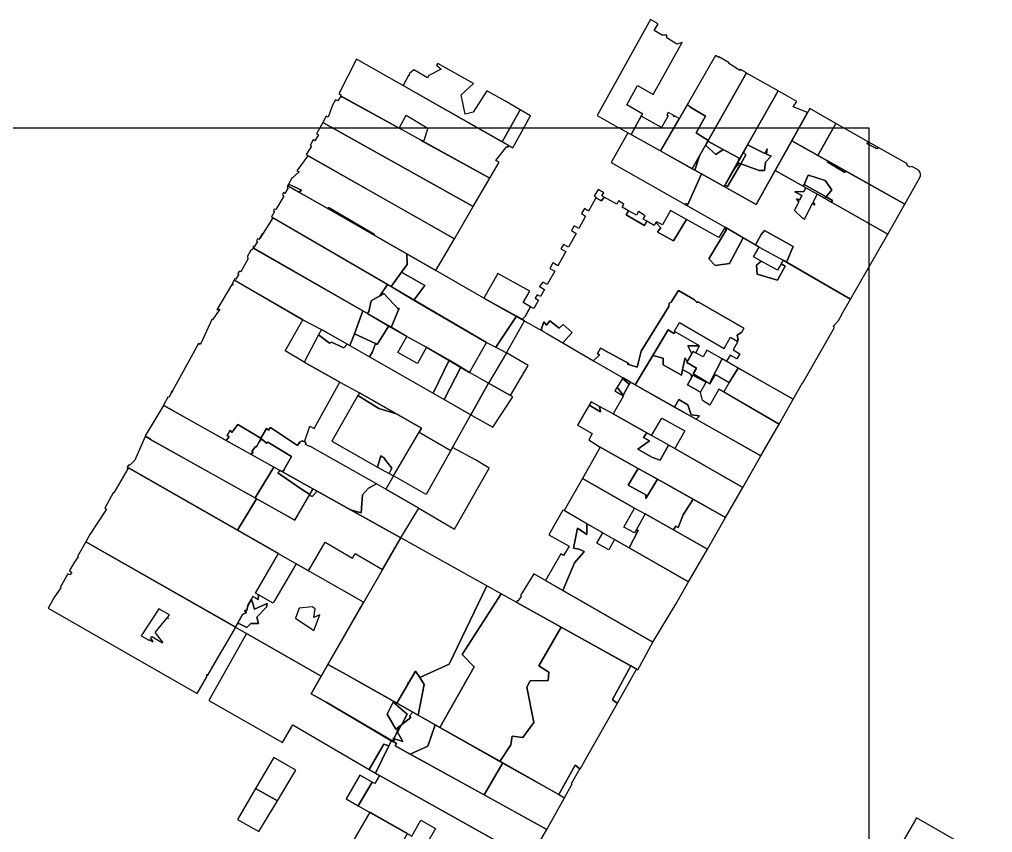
# Model space of a CAD drawing. Header units: metres. Extents: x -20 to 432, y -24 to 322.
# Drawn here: x 265.9 to 419.5, y 188.9 to 317.2 of the extents above; entities that cross this region are included whole.
import ezdxf

# ---------------------------------------------------------------- set-up
doc = ezdxf.new("R2010")
doc.units = ezdxf.units.M

msp = doc.modelspace()

# ---------------------------------------------------------------- linework, layer by layer
for points in [[(360.8203, 299.9063), (362.4375, 299), (364.0547, 301.875), (364.2734, 302.2188), (361.75, 303.6875), (363.4766, 306.75), (365.9297, 305.3125), (370.4922, 313.5313), (369.6875, 313.2813), (368.0938, 314.25), (368.1094, 314.6875), (367.3672, 314.6563), (366.1016, 315.4375), (366.7031, 316.4688), (365.5234, 317.1563), (357.0703, 302), (360.4219, 300.125), (360.6641, 300.0938), (360.8203, 299.9063)], [(330.3516, 300.0313), (329.75, 298), (329.2109, 298.125), (340.1328, 292.0938), (341.6016, 294.625), (341.0938, 294.9063), (342.8281, 297.0938), (342.9766, 297), (343.125, 297.25), (319.1328, 310.9063), (316.2969, 305.4375), (316.625, 305.3125), (316.5234, 305.125), (325.8359, 300), (326.9453, 302.0313), (330.25, 300.0313), (330.3516, 300.0313)], [(331.9297, 310.2188), (331.7422, 309.9688), (332.4688, 309.3125), (330.5313, 308.3125), (330.2969, 307.9688), (328.1328, 309.1875), (327.4141, 308.5625), (327.4219, 308.2813), (327.2969, 308.3125), (326.4766, 306.7188), (342.1172, 297.8438), (344.9141, 302.9063), (342.5078, 304.3125), (339.6719, 305.9063), (337.5156, 302.5313), (336.2656, 302.1875), (335.6484, 305.25), (337.5938, 307.0625), (331.9297, 310.2188)], [(380.6484, 308.75), (379.6953, 309.2813), (379.6094, 309.125), (378.5391, 309.7813), (377.875, 310.1875), (377.9297, 310.3125), (376.3125, 311.25), (376.2813, 311.1563), (375.7813, 311.4688), (371.2813, 303.6875), (371.7578, 303.4063), (371.7344, 303.375), (374.1719, 301.875), (372.7344, 299.2813), (372.8828, 299.1563), (374.6172, 298.0625), (380.6484, 308.75)], [(379.5234, 295.0625), (385.6406, 305.9063), (380.6797, 308.6875), (380.6484, 308.75), (374.5625, 297.9688), (376.9688, 296.6563), (379.4766, 295.25), (379.375, 295.0625), (379.5234, 295.0625)], [(379.75, 294.375), (377.6641, 290.7813), (377.2344, 291), (377.1172, 290.7813), (382.1797, 287.9688), (390.2969, 302.5), (388.0469, 303.3438), (388.625, 304.2188), (385.6406, 305.9063), (380.8281, 297.375), (383.5469, 296.0313), (383.9219, 296.7188), (383.8125, 295.9063), (384.5234, 295.5625), (383.6563, 294.6563), (383.4844, 293.3125), (382.6641, 293.3125), (379.75, 294.375)], [(315.7813, 304.5), (315.3203, 303.6563), (314.6484, 301.7188), (314.3438, 301.9063), (313.7969, 300.9063), (337.5234, 287.625), (340.1328, 292.0938), (316.7031, 305.0313), (316.0859, 304.3125), (315.7813, 304.5)], [(344.9141, 302.9063), (342.1172, 297.8438), (343.125, 297.25), (343.7813, 296.9063), (346.5625, 301.9375), (344.9141, 302.9063)], [(371.7578, 303.4063), (371.2813, 303.6875), (367.0859, 296.4063), (372.0938, 293.5938), (374.6172, 298.0625), (372.8828, 299.1563), (372.7344, 299.2813), (374.1719, 301.875), (371.7344, 303.375), (371.7578, 303.4063)], [(391.9375, 295.6875), (394.7656, 300.75), (390.6328, 303.0938), (387.7969, 298.0313), (391.9375, 295.6875)], [(370.0391, 301.5313), (369.2813, 301.9375), (369.1719, 301.8125), (369.125, 302.0313), (368.2891, 302.4688), (368.0781, 302.0938), (368.2891, 301.9688), (367.25, 300.0938), (364.0547, 301.875), (362.4375, 299), (367.0859, 296.4063), (370.0391, 301.5313)], [(0, 0), (400, 0), (400, 300), (0, 300)], [(312.8047, 299.125), (313.125, 298.9375), (312.5313, 298), (312.2734, 298.1563), (311.7891, 297.2813), (311.9922, 297.1563), (311.1484, 295.8438), (334.5859, 282.5625), (337.5234, 287.625), (313.7969, 300.9063), (312.8047, 299.125)], [(401.5313, 296.9063), (401.1563, 296.7813), (399.6563, 297.5938), (399.9375, 297.8125), (394.7656, 300.75), (391.9375, 295.6875), (405.6328, 288.0313), (408.0313, 292.2188), (408.1016, 292.4688), (408.1172, 292.625), (408.1016, 292.8125), (408.0391, 293), (407.8906, 293.25), (407.7656, 293.375), (407.6172, 293.4688), (406.7344, 293.9688), (406.4609, 293.8438), (406.0625, 294.0625), (405.9766, 294.4063), (401.5313, 296.9063)], [(371.0547, 288.125), (371.4063, 287.9375), (373.5781, 292.7813), (361.9375, 299.2813), (359.3047, 294.5625), (371.3203, 287.75), (371.0547, 288.125)], [(374.5625, 297.9688), (374.2109, 297.3438), (375.8047, 295.8438), (376.9688, 296.6563), (374.5625, 297.9688)], [(394.0938, 288.3125), (402.9453, 283.2813), (405.6328, 288.0313), (396.2578, 293.2813), (396.1875, 293.0313), (393.3984, 294.6875), (393.5391, 294.8125), (387.7969, 298.0313), (385.1875, 293.3438), (389.625, 290.8438), (389.7344, 291.0938), (390.3828, 292.5625), (390.4297, 292.5938), (393.0859, 291.75), (394.1016, 290.25), (393.2109, 289.1875), (394.2344, 288.5938), (394.0938, 288.3125)], [(375.8047, 295.8438), (374.2109, 297.3438), (373.2422, 295.625), (372.5, 293.375), (377.1172, 290.7813), (379.5234, 295.0625), (379.375, 295.0625), (379.4766, 295.25), (376.9688, 296.6563), (375.8047, 295.8438)], [(383.6563, 294.6563), (384.5234, 295.5625), (383.8125, 295.9063), (383.9219, 296.7188), (383.5469, 296.0313), (380.8281, 297.375), (380.1641, 296.1875), (380.5625, 295.7813), (379.75, 294.375), (382.6641, 293.3125), (383.4844, 293.3125), (383.6563, 294.6563)], [(401.5313, 296.9063), (399.9375, 297.8125), (399.6563, 297.5938), (401.1563, 296.7813), (401.5313, 296.9063)], [(310.4453, 290.2188), (310.0156, 289.9063), (314.6797, 287.25), (314.6875, 287.4688), (319.5234, 284.625), (321.9609, 283.2188), (321.8984, 283.125), (331.6563, 277.5313), (334.5859, 282.5625), (311.4453, 295.6563), (309.7188, 293.2813), (310.0703, 293.0938), (309.0313, 292.1875), (308.9609, 292.2188), (308.3672, 291.1563), (310.4453, 290.2188)], [(372.0938, 293.5938), (372.5, 293.375), (373.2422, 295.625), (372.0938, 293.5938)], [(379.75, 294.375), (380.5625, 295.7813), (380.1641, 296.1875), (378.7422, 293.6563), (379.4844, 294.5), (379.75, 294.375)], [(388.9063, 288.375), (388.5234, 288.8438), (389.0547, 288.6875), (389.4063, 289.375), (388.2656, 289.9688), (389.7266, 290), (390.0391, 290.5938), (385.1875, 293.3438), (382.1797, 287.9688), (373.5781, 292.7813), (371.4063, 287.9375), (371.0547, 288.125), (371.3203, 287.75), (377.2734, 284.375), (382.0938, 281.5938), (382.9766, 283.2188), (383.5, 283.8438), (388.0391, 281.3125), (386.9766, 278.875), (397.0703, 273), (402.9453, 283.2813), (391.7969, 289.5938), (391.1719, 288.3438), (391.4453, 287.9063), (391.0156, 288.0625), (389.8047, 285.6563), (389.4219, 285.875), (388.2188, 287.0313), (388.9063, 288.375)], [(377.6641, 290.7813), (379.75, 294.375), (379.4844, 294.5), (378.7422, 293.6563), (377.2344, 291), (377.6641, 290.7813)], [(396.2578, 293.2813), (393.5391, 294.8125), (393.3984, 294.6875), (396.1875, 293.0313), (396.2578, 293.2813)], [(390.4297, 292.5938), (390.3828, 292.5625), (389.7344, 291.0938), (393.2109, 289.1875), (394.1016, 290.25), (393.0859, 291.75), (390.4297, 292.5938)], [(327.0859, 278.5), (327.0625, 280.1563), (308.2656, 290.9063), (308.1719, 290.6875), (308.3281, 290.5938), (307.8203, 289.7188), (307.6094, 289.8438), (307.4609, 289.5938), (307.4531, 289.5), (307.4844, 289.4063), (307.5234, 289.375), (307.6484, 289.2813), (306.3672, 287.1875), (306.1406, 287.2188), (305.9922, 286.9375), (306.1719, 286.8438), (305.7031, 286), (324.5781, 275), (326.2188, 277.2813), (327.0859, 278.5)], [(310.0156, 289.9063), (310.4453, 290.2188), (308.3672, 291.1563), (308.2266, 290.9063), (310.0156, 289.9063)], [(358.1875, 289.125), (357.8516, 289.3125), (358.1406, 289.8125), (357.25, 290.3125), (356.6016, 289.2813), (356.9297, 289.0938), (356.8984, 289.0313), (357.7656, 288.5313), (358.1875, 289.125)], [(388.5234, 288.8438), (388.9063, 288.375), (388.2188, 287.0313), (389.4219, 285.875), (389.8047, 285.6563), (391.0156, 288.0625), (391.4453, 287.9063), (391.1719, 288.3438), (391.7969, 289.5938), (390.0391, 290.5938), (389.7266, 290), (388.2656, 289.9688), (389.4063, 289.375), (389.0547, 288.6875), (388.5234, 288.8438)], [(389.625, 290.8438), (393.0078, 288.9375), (393.2109, 289.1875), (389.7344, 291.0938), (389.625, 290.8438)], [(394.5313, 268.5938), (394.3438, 268.6875), (395.1641, 269.6563), (395.6406, 270.5), (395.6563, 270.5625), (397.0703, 273), (386.4219, 279.1875), (386.1016, 278.5938), (386.7656, 278.2188), (385.5391, 276), (382.3516, 276.9688), (382.2422, 278.375), (382.9453, 279.0313), (381.7734, 279.6875), (382.6797, 281.25), (380.1484, 282.7188), (377.9531, 278.625), (375.7266, 278.3125), (374.6875, 279.375), (377.4766, 284.0313), (377.1719, 284.2188), (376.2734, 282.75), (371.1875, 285.5938), (369.1328, 282.2188), (366.6953, 283.5313), (366.625, 283.625), (367.1406, 284.2813), (366.3594, 285.0938), (366.0938, 284.6563), (364.9453, 285.3125), (364.5625, 284.6563), (361.6484, 286.3125), (362.0234, 286.9688), (361.0234, 287.5313), (361.2891, 288.0313), (360.4375, 288.5313), (360.1719, 288), (358.1875, 289.125), (357.7656, 288.5313), (356.8984, 289.0313), (355.7422, 286.9063), (355.0938, 287.3438), (354.6094, 286.5313), (355.2734, 286.125), (354.1719, 284.1563), (353.4531, 284.5938), (353.0234, 283.875), (353.75, 283.375), (352.5547, 281.25), (351.7578, 281.6563), (351.3359, 280.9375), (352.1328, 280.5313), (350.8672, 278.2813), (350.1094, 278.75), (349.6406, 277.875), (350.3906, 277.4375), (349.1875, 275.3125), (348.4922, 275.6875), (347.9922, 275), (348.7578, 274.5625), (348.1406, 273.4375), (347.6406, 273.7188), (347.3281, 273.1563), (347.8203, 272.875), (347.0781, 271.5313), (346.5859, 271.8125), (345.7188, 270.2813), (345.2188, 269.8125), (348.4141, 268.0313), (348.4531, 268.0938), (348.2344, 268.2188), (348.6563, 269.4375), (349.0859, 268.9375), (349.6016, 269.625), (351.1016, 268.4375), (351.7188, 269), (353.1563, 267.7813), (351.6641, 266.125), (356.4922, 263.3125), (356.5547, 263.375), (357.4453, 264.1875), (357.1563, 264.4375), (357.6406, 265.2813), (362.0703, 262.8438), (361.8906, 262.75), (363.3984, 262.3125), (364.0156, 264.8125), (368.375, 271.875), (368.4688, 272.4063), (368.7734, 272.5313), (369.9219, 274.375), (372.4453, 272.9375), (372.8672, 272.4375), (372.9375, 272.6563), (380.2578, 268.4688), (379.9141, 267.8125), (379.1719, 267.3438), (379.3203, 266.6563), (379.1953, 266.4063), (379.3125, 266.3438), (378.5547, 265.0313), (379.6172, 264.4063), (379.1406, 263.5938), (378.0859, 264.1875), (377.5234, 263.2188), (388.0234, 257.2188), (389.5156, 259.8125), (389.5469, 259.8438), (394.3672, 268.2813), (394.5313, 268.5938)], [(393.0078, 288.9375), (394.0938, 288.3125), (394.2344, 288.5938), (393.2109, 289.1875), (393.0078, 288.9375)], [(321.9609, 283.2188), (319.5234, 284.625), (314.6875, 287.4688), (314.6797, 287.25), (321.8984, 283.125), (321.9609, 283.2188)], [(322.7734, 273.5625), (324.0078, 275.3125), (305.8828, 285.875), (303.8672, 282.5938), (304.25, 283.4063), (303.7031, 282.4375), (303.5078, 282.5625), (303.3203, 282.2188), (303.5078, 282.125), (303.0391, 281.3125), (302.8516, 281.4063), (302.7734, 281.2813), (302.9844, 281.1563), (302.9141, 281.0313), (320.8281, 270.75), (321.0781, 271.0938), (321.4219, 272.75), (322.7734, 273.5625)], [(364.9453, 285.3125), (364.3438, 285.6563), (364.6719, 286.1875), (363.6328, 286.8438), (363.2891, 286.25), (362.0234, 286.9688), (361.6484, 286.3125), (364.5625, 284.6563), (364.9453, 285.3125)], [(366.4531, 285.25), (366.3594, 285.0938), (367.1406, 284.2813), (366.625, 283.625), (366.6953, 283.5313), (369.1328, 282.2188), (371.1875, 285.5938), (368.6406, 287), (367.3906, 284.75), (366.4531, 285.25)], [(375.7266, 278.3125), (377.9531, 278.625), (380.1484, 282.7188), (377.2734, 284.375), (377.1719, 284.2188), (377.4766, 284.0313), (374.6875, 279.375), (375.7266, 278.3125)], [(382.0938, 281.5938), (382.6797, 281.25), (386.4219, 279.1875), (386.9766, 278.875), (388.0391, 281.3125), (383.5, 283.8438), (382.9766, 283.2188), (382.0938, 281.5938)], [(302.8828, 281.0625), (302.3984, 280.625), (301.9219, 279.8125), (301.8984, 279.7188), (301.9063, 279.5938), (301.9375, 279.5313), (302.0234, 279.4375), (300.8438, 277.3438), (300.7813, 277.375), (300.6875, 277.4063), (300.5938, 277.375), (300.5156, 277.3125), (300.3594, 277.0625), (300.5313, 276.9688), (300.0781, 276.1563), (299.9141, 276.25), (299.7813, 276.0625), (310.6172, 269.75), (313.5859, 268.2188), (318.0625, 265.6875), (318.7734, 267.5625), (320.1328, 271.1563), (302.8828, 281.0625)], [(327.0625, 280.1563), (327.0859, 278.5), (326.2188, 277.2813), (329.8984, 275.1563), (328.1719, 272.875), (339.6406, 266.1875), (341.0859, 265.4375), (344.3359, 270.3125), (339.2109, 273.1875), (331.6563, 277.5313), (327.0625, 280.1563)], [(385.5625, 277.5938), (382.9453, 279.0313), (382.2422, 278.375), (382.3516, 276.9688), (385.5391, 276), (386.7656, 278.2188), (386.1016, 278.5938), (385.5625, 277.5938)], [(329.8984, 275.1563), (326.2188, 277.2813), (324.5781, 275), (328.1719, 272.875), (329.8984, 275.1563)], [(345.7188, 270.2813), (346.5859, 271.8125), (345.3984, 272.5), (346.4531, 274.2813), (341.4063, 277.0625), (339.2109, 273.1875), (345.2188, 269.8125), (345.7188, 270.2813)], [(294.1797, 266.0313), (290.0781, 258.5625), (289.9375, 258.3125), (289.4922, 257.5), (289.3516, 257.5625), (288.6484, 256.2813), (298.5469, 250.7188), (298.9922, 251.3125), (298.7188, 251.5), (299.1953, 252.375), (299.4531, 251.9688), (300.3672, 253.2188), (303.9219, 251.125), (304.0234, 251.0313), (303.7344, 250.5), (304.1172, 250.9688), (304.0391, 251.0625), (304.8906, 252.625), (305.2031, 252.375), (305.5156, 252.75), (309.7891, 249.9375), (310.0391, 250.375), (310.1563, 250.3125), (310.1328, 250.4688), (310.5313, 250.6875), (310.9063, 250.5), (311.7344, 252.9688), (312.4141, 252.5938), (316.5, 259.9063), (310.8281, 263.0938), (307.8281, 264.875), (310.6172, 269.75), (299.8203, 276.0313), (299.5313, 275.5313), (299.6094, 275.25), (299.4297, 275.3438), (297.0703, 271.3125), (297.5234, 271.4375), (296.3906, 269.7813), (296.3047, 269.8125), (294.5938, 266.1563), (294.4688, 265.9688), (294.4531, 265.875), (294.1797, 266.0313)], [(322.7734, 273.5625), (323.3984, 273.9063), (325.7422, 271.4688), (325.8672, 271.5938), (324.6016, 268.5625), (327.0703, 267.1563), (330.1719, 265.4375), (336.9297, 261.4688), (339.6406, 266.1875), (324.0078, 275.3125), (322.7734, 273.5625)], [(323.3984, 273.9063), (322.7734, 273.5625), (321.4219, 272.75), (321.0781, 271.0938), (320.8281, 270.75), (324.6016, 268.5625), (325.8672, 271.5938), (325.7422, 271.4688), (323.3984, 273.9063)], [(363.0703, 259.5), (368.2813, 268.1875), (369.1875, 267.625), (369.3906, 267.875), (369.2734, 267.9688), (370.0703, 269.3438), (377.1484, 265.2188), (378.1484, 267), (379.1953, 266.4063), (379.3203, 266.6563), (379.1719, 267.3438), (379.9141, 267.8125), (380.2578, 268.4688), (372.9375, 272.6563), (372.8672, 272.4375), (372.4453, 272.9375), (369.9219, 274.375), (368.7734, 272.5313), (368.4688, 272.4063), (368.375, 271.875), (364.0156, 264.8125), (363.3984, 262.3125), (361.8906, 262.75), (362.0703, 262.8438), (357.6406, 265.2813), (357.1563, 264.4375), (357.4453, 264.1875), (356.5547, 263.375), (356.4922, 263.3125), (363.0703, 259.5)], [(318.7734, 267.5625), (322.0938, 266), (322.3594, 265.875), (324.1875, 268.8125), (320.1328, 271.1563), (318.7734, 267.5625)], [(345.6406, 269.5938), (344.3359, 270.3125), (341.0859, 265.4375), (342.7891, 264.5313), (345.6406, 269.5938)], [(325.6094, 264.625), (327.0703, 267.1563), (324.1875, 268.8125), (322.3594, 265.875), (322.0938, 266), (321.625, 264.6875), (321.1406, 263.9375), (331.1953, 258.1875), (333.7109, 263.375), (330.1719, 265.4375), (328.7578, 262.875), (325.6094, 264.625)], [(348.2344, 268.2188), (348.4531, 268.0938), (348.4141, 268.0313), (349.1406, 267.625), (351.6641, 266.125), (353.1563, 267.7813), (351.7188, 269), (351.1016, 268.4375), (349.6016, 269.625), (349.0859, 268.9375), (348.6563, 269.4375), (348.2344, 268.2188)], [(317.1016, 265.3438), (315.1875, 266.25), (314.8438, 266.0625), (313.1328, 267.375), (310.8281, 263.0938), (316.5, 259.9063), (319.5625, 258.25), (329.3828, 252.6563), (329.0234, 252.0313), (333.9922, 249.125), (337.1641, 254.7813), (317.6484, 265.9063), (317.1016, 265.3438)], [(315.1875, 266.25), (317.1016, 265.3438), (317.6484, 265.9063), (313.5859, 268.2188), (313.1328, 267.375), (314.8438, 266.0625), (315.1875, 266.25)], [(321.625, 264.6875), (322.0938, 266), (318.7734, 267.5625), (318.0625, 265.6875), (321.1406, 263.9375), (321.625, 264.6875)], [(370.375, 261.0313), (370.5625, 261.9063), (370.9844, 263.7813), (371.3125, 263.1563), (372.0234, 264.375), (371.4063, 265.6563), (373.2578, 265.6563), (369.3906, 267.875), (369.1875, 267.625), (368.2813, 268.1875), (365.8672, 264.1563), (367.5, 263.6875), (367.5156, 262.6563), (370.375, 261.0313)], [(339.9609, 259.75), (343.4297, 257.8125), (346.2031, 262.5625), (342.7891, 264.5313), (339.9609, 259.75)], [(370.5625, 261.9063), (370.375, 261.0313), (367.5156, 262.6563), (367.5, 263.6875), (365.8672, 264.1563), (363.0703, 259.5), (369.2734, 256), (369.9766, 257.1875), (371.3828, 256.3438), (371.9375, 254.7813), (373.2344, 254.5938), (372.6875, 254.0625), (382.9219, 248.2813), (385.8047, 253.3125), (376.3125, 258.8438), (374.8516, 256.3125), (373.6875, 257.0313), (373.3984, 258.3438), (371.3281, 259.5), (372.0469, 260.7188), (371.875, 261.1875), (370.5625, 261.9063)], [(374.9297, 259.9063), (376.8047, 263.625), (374.4141, 265), (373.7969, 263.9063), (372.2578, 264.7813), (371.2266, 263.0313), (372.7813, 262.1563), (372.2344, 261.2188), (374.9141, 259.6563), (375.0391, 259.875), (374.9297, 259.9063)], [(371.4063, 265.6563), (372.0234, 264.375), (372.2578, 264.7813), (372.6719, 264.5625), (373.2578, 265.6563), (371.4063, 265.6563)], [(332.9375, 257.1875), (335.5547, 262.2813), (333.7109, 263.375), (331.1953, 258.1875), (332.9375, 257.1875)], [(370.5625, 261.9063), (371.875, 261.1875), (372.0469, 260.7188), (372.2109, 261.0313), (374.3125, 259.9063), (374.3516, 259.9688), (372.2344, 261.2188), (372.7813, 262.1563), (371.2266, 263.0313), (371.3125, 263.1563), (370.9844, 263.7813), (370.5625, 261.9063)], [(376.8047, 263.625), (374.9297, 259.9063), (375.0391, 259.875), (375.7656, 261.125), (377.9375, 259.875), (379.3672, 262.1563), (376.8047, 263.625)], [(335.5547, 262.2813), (332.9375, 257.1875), (337.1641, 254.7813), (339.9609, 259.75), (336.9297, 261.4688), (335.5547, 262.2813)], [(377.9375, 259.875), (377.1016, 258.375), (385.8047, 253.3125), (388.0234, 257.2188), (379.3672, 262.1563), (377.9375, 259.875)], [(340.6172, 252.8125), (343.7656, 257.625), (339.9609, 259.75), (337.1641, 254.7813), (340.6172, 252.8125)], [(362.3281, 259.9375), (362.1484, 259.625), (361.1875, 257.875), (361.1484, 257.8125), (361.2266, 257.75), (359.6016, 254.9063), (365.6641, 251.5313), (367.2734, 254.25), (370.9375, 252.25), (369.3594, 249.4375), (380.0703, 243.3125), (382.9219, 248.2813), (363.0703, 259.5), (362.3281, 259.9375)], [(361.0938, 260.5), (360.2422, 259.1563), (361.1875, 257.875), (362.1484, 259.625), (361.0938, 260.5)], [(361.1719, 260.5938), (361.0938, 260.5), (362.1484, 259.625), (362.3281, 259.9375), (361.1719, 260.5938)], [(371.3281, 259.5), (373.3984, 258.3438), (374.3125, 259.9063), (372.2109, 261.0313), (372.0469, 260.7188), (371.3281, 259.5)], [(289.9375, 258.3125), (290.0781, 258.5625), (290, 258.625), (289.9375, 258.3125)], [(322.6328, 255.75), (325.4141, 254.9063), (319.5625, 258.25), (319.3125, 257.8125), (322.6328, 255.75)], [(360.2422, 259.1563), (359.8672, 258.5625), (361.1484, 257.8125), (361.1875, 257.875), (360.2422, 259.1563)], [(325.4141, 254.9063), (322.6328, 255.75), (319.3125, 257.8125), (315.2266, 250.625), (322.4219, 246.5313), (322.9453, 248.2813), (323.5781, 247.875), (323.5313, 247.8125), (324.6875, 246.375), (324.25, 245.5), (324.9297, 245.125), (329.3828, 252.6563), (325.4141, 254.9063)], [(357.6172, 255.2188), (357.4453, 256.0938), (356.1172, 256.8125), (355.8047, 256.2813), (357.6172, 255.2188)], [(373.2344, 254.5938), (371.9375, 254.7813), (371.3828, 256.3438), (369.9766, 257.1875), (369.2734, 256), (372.6875, 254.0625), (373.2344, 254.5938)], [(286.5234, 251.0313), (286.4766, 250.9375), (303.1016, 241.6563), (306.0781, 246.5313), (288.6328, 256.25), (285.7813, 251.4375), (286.5234, 251.0313)], [(357.4453, 256.0938), (357.6172, 255.2188), (355.8047, 256.2813), (353.9766, 253.1563), (356.2813, 251.8438), (355.7734, 250.8438), (357.5625, 249.6875), (363.4375, 246.3438), (367.0938, 244.3438), (377.3516, 238.5938), (380.0703, 243.3125), (368.5, 249.9375), (368.5156, 249.8438), (368.3281, 249.9688), (367.0469, 247.625), (365.8359, 248.0625), (363.5313, 249.3438), (365.3281, 250.6563), (364.4063, 251.2188), (364.9219, 251.9375), (359.6016, 254.9063), (357.4453, 256.0938)], [(304.0234, 251.0313), (303.9219, 251.125), (300.3672, 253.2188), (299.4531, 251.9688), (299.1953, 252.375), (298.7188, 251.5), (298.9922, 251.3125), (298.5469, 250.7188), (302.4297, 248.5625), (302.8281, 248.8438), (302.5938, 248.9688), (303.0469, 249.625), (303.1563, 249.75), (303.2813, 249.6563), (303.7344, 250.5), (304.0234, 251.0313)], [(320.0547, 242.125), (321, 243.1875), (322.2422, 243.875), (311.7422, 249.8125), (311.6953, 249.75), (311.0313, 250.125), (311.1797, 250.1563), (311.0781, 250.1875), (311.1641, 250.3438), (310.9063, 250.5), (310.5313, 250.6875), (310.1328, 250.4688), (310.1563, 250.3125), (310.0391, 250.375), (309.7891, 249.9375), (305.5156, 252.75), (305.2031, 252.375), (304.8906, 252.625), (304.0391, 251.0625), (304.1172, 250.9688), (304.9063, 250.2813), (305.1016, 250.4375), (308.8281, 248.2188), (307.5859, 246), (307.6797, 245.9688), (307.3047, 245.8438), (318.1797, 239.7813), (319.8438, 239.3125), (320.0547, 242.125)], [(365.8359, 248.0625), (367.0469, 247.625), (368.3281, 249.9688), (368.5156, 249.8438), (368.5, 249.9375), (365.6641, 251.5313), (364.9219, 251.9375), (364.4063, 251.2188), (365.3281, 250.6563), (363.5313, 249.3438), (365.8359, 248.0625)], [(284.1406, 247.5938), (283.3438, 246.8125), (283.125, 246.8438), (282.9375, 246.5313), (300.3438, 236.5625), (303.3438, 241.5), (285.7422, 251.3438), (284.1406, 247.5938)], [(307.6797, 245.9688), (307.5859, 246), (308.8281, 248.2188), (305.1016, 250.4375), (304.9063, 250.2813), (304.1172, 250.9688), (303.7344, 250.5), (303.2813, 249.6563), (303.1563, 249.75), (303.0469, 249.625), (302.5938, 248.9688), (302.8281, 248.8438), (302.4297, 248.5625), (307.3047, 245.8438), (307.6797, 245.9688)], [(334.5938, 236.75), (340.0234, 246.375), (337.8672, 247.6563), (334.25, 249.5938), (330.1094, 242.1875), (324.9297, 245.125), (323.75, 243.0313), (328.9219, 240.0625), (334.5938, 236.75)], [(366.6172, 244.5938), (364.7813, 241.5938), (364.7578, 242.125), (361.9766, 243.6563), (363.5547, 246.2813), (363.4375, 246.3438), (357.5625, 249.6875), (354.7656, 244.7188), (363, 240.0625), (364.6875, 239.125), (369.1172, 236.625), (369.5078, 237.2188), (369.8516, 237), (370.6484, 238.9688), (372.2578, 241.4375), (367.0938, 244.3438), (366.6172, 244.5938)], [(323.5313, 247.8125), (323.5781, 247.875), (322.9453, 248.2813), (322.4219, 246.5313), (324.25, 245.5), (324.6875, 246.375), (323.5313, 247.8125)], [(303.5859, 225.6563), (303.6328, 226.3438), (303.1563, 226.625), (306.7891, 232.875), (282.9922, 246.5), (282.9063, 246.3125), (283.0313, 246.25), (280.8281, 242.4375), (280.7344, 242.4688), (279.3828, 240.0625), (279.6406, 239.9063), (277.0469, 235.9063), (276.3984, 234.75), (299.9922, 221.2813), (300.3203, 221.8438), (301.1406, 223.2813), (301.75, 223.5938), (301.4531, 223.8438), (301.5313, 223.9688), (301.7969, 223.875), (301.9453, 224.6875), (302.5156, 225.6875), (302.7656, 226.125), (303.5859, 225.6563)], [(309.3906, 238.125), (311.7344, 242.2188), (310.25, 243.1563), (306.6875, 245.5938), (307.0703, 245.9688), (306.0781, 246.5313), (303.1016, 241.6563), (309.3906, 238.125)], [(311.7344, 242.2188), (312.2344, 243.0938), (307.0703, 245.9688), (306.6875, 245.5938), (310.25, 243.1563), (311.7344, 242.2188)], [(364.7813, 241.5938), (366.6172, 244.5938), (363.5547, 246.2813), (361.9766, 243.6563), (364.7578, 242.125), (364.7813, 241.5938)], [(359.8047, 235.0938), (362.125, 233.7813), (363.5703, 236.5313), (363.2734, 236.6875), (362.9609, 236.125), (361.3203, 237.0313), (363, 240.0625), (354.7656, 244.7188), (351.9063, 239.6563), (359.8047, 235.0938)], [(303.3438, 241.5), (300.3438, 236.5625), (311.5469, 230.1563), (314.1406, 234.6563), (318.4766, 232.1563), (318.875, 232.875), (323.2188, 230.375), (326.0938, 235.375), (312.8828, 242.7188), (312.1094, 241.875), (311.6563, 242.0938), (309.3906, 238.125), (303.3438, 241.5)], [(312.1094, 241.875), (312.8828, 242.7188), (312.2344, 243.0938), (311.6563, 242.0938), (312.1094, 241.875)], [(321, 243.1875), (320.0547, 242.125), (319.8438, 239.3125), (318.1797, 239.7813), (326.0938, 235.375), (328.9219, 240.0625), (323.75, 243.0313), (322.2422, 243.875), (321, 243.1875)], [(370.6484, 238.9688), (369.8516, 237), (369.5078, 237.2188), (369.1172, 236.625), (374.4766, 233.5625), (377.3516, 238.5938), (372.2578, 241.4375), (370.6484, 238.9688)], [(354.2656, 233.5625), (353.3438, 233.75), (353.9922, 236.9063), (355.4453, 235.9063), (355.4844, 237.5938), (351.9063, 239.6563), (351.6719, 239.75), (349.4609, 235.8438), (352.6563, 234.0625), (351.7734, 232.5938), (351.3672, 232.8438), (348.9219, 228.625), (351.6797, 227.0313), (353.5156, 231.4375), (354.9375, 233.0313), (355.0156, 233.1875), (354.2656, 233.5625)], [(374.4766, 233.5625), (364.6875, 239.125), (363.2734, 236.6875), (363.5703, 236.5313), (362.125, 233.7813), (371.5156, 228.4375), (374.4766, 233.5625)], [(353.3438, 233.75), (354.2656, 233.5625), (355.0156, 233.1875), (354.9375, 233.0313), (353.5156, 231.4375), (351.6797, 227.0313), (365.8984, 218.875), (369.4922, 224.9063), (371.5156, 228.4375), (359.8047, 235.0938), (358.9297, 233.4688), (357.0234, 234.5), (357.9609, 236.1563), (355.4844, 237.5938), (355.4453, 235.9063), (353.9922, 236.9063), (353.3438, 233.75)], [(333.7422, 215.4375), (339.6953, 227.7813), (326.0938, 235.375), (314.5781, 215.375), (317.0234, 214.0625), (325.4766, 209.2813), (327.3359, 212.4375), (327.1797, 212.4375), (327.3906, 212.5313), (328.4375, 214.3438), (329.0859, 213.3125), (333.7422, 215.4375)], [(273.875, 229.5), (273.5391, 229.6875), (272.3359, 227.5313), (272.4766, 227.4688), (271.4766, 226.0313), (270.4766, 224.25), (293.9688, 210.7813), (295.4844, 213.4375), (295.5156, 213.7813), (295.6563, 213.6875), (297.9375, 217.6875), (297.9922, 217.7188), (300.0469, 221.25), (276.3984, 234.75), (275.0859, 232.4375), (275.1641, 232.375), (274.5469, 231.4688), (273.8438, 230.2188), (274.1641, 229.9063), (273.875, 229.5)], [(305.9375, 225.0313), (303.6328, 226.3438), (303.5859, 225.6563), (302.7656, 226.125), (302.5156, 225.6875), (302.9922, 224.125), (304.9922, 225), (304.8984, 224.4375), (303.3672, 222.8438), (303.6563, 221.8438), (302.4375, 221.8438), (301.7891, 221.1875), (300.5625, 221.8438), (300.3203, 221.8438), (299.9922, 221.2813), (313.5391, 213.5313), (320.2188, 225.1875), (309.5703, 231.2813), (306.2266, 225.5313), (305.9375, 225.0313)], [(344.4531, 225.4375), (344.3203, 225.2188), (363.5313, 214.5313), (365.8984, 218.875), (347.0781, 229.6875), (344.9766, 226.2813), (345.1172, 226.125), (344.5625, 225.375), (344.4531, 225.4375)], [(339.6953, 227.7813), (333.7422, 215.4375), (329.0859, 213.3125), (329.7813, 212.2188), (328.8281, 207.375), (332.2578, 205.4375), (337.6641, 215), (335.8047, 216.9375), (341.9375, 226.5313), (339.6953, 227.7813)], [(345.9766, 211.8125), (346.5234, 212.7813), (349.3594, 212.875), (349.4609, 214.1875), (347.9063, 215.1875), (351.3984, 221.2813), (341.9375, 226.5313), (335.8047, 216.9375), (337.6641, 215), (332.2578, 205.4375), (341.75, 200.0938), (343.4766, 202.6875), (343.6563, 204.0625), (345.3594, 203.875), (347.0781, 206.2188), (345.9766, 211.8125)], [(304.8984, 224.4375), (304.9922, 225), (302.9922, 224.125), (302.5156, 225.6875), (301.9453, 224.6875), (301.7969, 223.875), (301.5313, 223.9688), (301.4531, 223.8438), (301.75, 223.5938), (301.1406, 223.2813), (300.3203, 221.8438), (300.5625, 221.8438), (301.7891, 221.1875), (302.4375, 221.8438), (303.6563, 221.8438), (303.3672, 222.8438), (304.8984, 224.4375)], [(312.5703, 224.1563), (312.0938, 224.4688), (310.0625, 224.2813), (309.5, 222.6875), (312.3984, 220.7188), (313.3125, 223.1875), (312.3828, 222.8125), (312.5703, 224.1563)], [(288.5078, 218.7813), (288.5625, 218.875), (287.3203, 220.4375), (289.2422, 222.75), (289.4609, 222.625), (289.2734, 222.7813), (289.6016, 223.1875), (287.9297, 224.1563), (285.1484, 219.9063), (286.3281, 219.2188), (286.3984, 219.3125), (287.0234, 218.9375), (286.6328, 219.5938), (286.7969, 219.7813), (288.5078, 218.7813)], [(346.5234, 212.7813), (345.9766, 211.8125), (347.0781, 206.2188), (345.3594, 203.875), (343.6563, 204.0625), (343.4766, 202.6875), (341.75, 200.0938), (351.0469, 194.8438), (353.625, 199.4688), (354.3359, 198.9063), (354.4141, 198.8438), (355.5234, 200.875), (360.2813, 209.2813), (359.5547, 209.75), (359.5234, 209.8438), (362.3984, 215.1563), (351.3984, 221.2813), (347.9063, 215.1875), (349.4609, 214.1875), (349.3594, 212.875), (346.5234, 212.7813)], [(321.1016, 198.8125), (323.4375, 202.8125), (324.2188, 202.5625), (324.6172, 203.375), (314.3047, 209.4375), (311.9375, 210.75), (313.5391, 213.5313), (301.75, 220.2813), (295.7891, 209.7188), (307.4219, 203.0625), (309.0781, 205.875), (321.1016, 198.8125)], [(325.0078, 203.6875), (325.4453, 204.4688), (325.3984, 204.5), (325.6172, 205.1875), (326.1563, 205.7813), (325.3047, 205.1563), (323.9609, 207.5313), (324.875, 209.4375), (324.9375, 209.5938), (317.0234, 214.0625), (314.5781, 215.375), (311.9375, 210.75), (314.3047, 209.4375), (324.7891, 203.25), (324.9688, 203.5938), (324.8516, 203.7188), (325.0078, 203.6875)], [(359.5234, 209.8438), (359.5547, 209.75), (360.2813, 209.2813), (363.3203, 214.625), (362.3984, 215.1563), (359.5234, 209.8438)], [(328.8281, 207.375), (329.7813, 212.2188), (329.0859, 213.3125), (328.4375, 214.3438), (327.3906, 212.5313), (327.1797, 212.4375), (327.3359, 212.4375), (325.4766, 209.2813), (328.8281, 207.375)], [(326.1875, 205.8438), (326.25, 205.9063), (327.1094, 207.5313), (324.875, 209.4375), (323.9609, 207.5313), (325.3047, 205.1563), (326.1563, 205.7813), (326.1875, 205.8438)], [(327.1094, 207.5313), (326.25, 205.9063), (327.7109, 207.0313), (327.4688, 207.25), (328.0234, 207.8438), (324.9375, 209.5938), (324.875, 209.4375), (327.1094, 207.5313)], [(326.25, 205.9063), (326.1875, 205.8438), (326.1563, 205.7813), (325.5625, 204.6875), (326.3984, 203.2188), (325.1328, 203.625), (324.9844, 203.1563), (325.3984, 202.9063), (325.2188, 202.5625), (327.5938, 201.25), (330.375, 202.5), (331.5391, 205.875), (328.0234, 207.8438), (327.4688, 207.25), (327.7109, 207.0313), (326.25, 205.9063)], [(324.9844, 203.1563), (325.1328, 203.625), (326.3984, 203.2188), (325.5625, 204.6875), (326.1563, 205.7813), (325.6172, 205.1875), (325.3984, 204.5), (325.4453, 204.4688), (325.0078, 203.6875), (324.8516, 203.7188), (324.9688, 203.5938), (324.7891, 203.25), (324.9844, 203.1563)], [(330.375, 202.5), (327.5938, 201.25), (339.25, 194.8125), (342.1953, 199.8438), (331.5391, 205.875), (330.375, 202.5)], [(323.4375, 202.8125), (321.1016, 198.8125), (322.0938, 198.2188), (324.2188, 202.5625), (323.4375, 202.8125)], [(324.6172, 203.375), (324.2188, 202.5625), (322.0938, 198.2188), (322.7266, 197.8438), (346.4141, 184.625), (349.1563, 189.3125), (325.2188, 202.5625), (325.3984, 202.9063), (324.6172, 203.375)], [(303.1719, 195.8125), (306.6172, 193.875), (309.5156, 198.7188), (306.0469, 200.7188), (303.1719, 195.8125)], [(339.25, 194.8125), (349.1563, 189.3125), (351.9375, 194.3438), (342.1953, 199.8438), (339.25, 194.8125)], [(354.3359, 198.9063), (353.625, 199.4688), (351.0469, 194.8438), (351.9375, 194.3438), (353.1406, 196.5313), (353.0547, 196.5938), (354.3359, 198.9063)], [(317.4844, 194.1875), (319.3984, 193.0938), (321.5703, 196.8125), (319.6406, 197.9375), (317.4844, 194.1875)], [(346.4141, 184.625), (322.7266, 197.8438), (322, 196.5938), (321.5703, 196.8125), (319.3984, 193.0938), (327.8203, 188.3125), (329.2422, 190.8125), (331.5781, 189.5), (330.1563, 187), (343.3906, 179.4688), (346.4141, 184.625)], [(300.3047, 190.9375), (303.7188, 189), (306.6172, 193.875), (303.1719, 195.8125), (300.3047, 190.9375)], [(327.1328, 188.7188), (321.2188, 192.0625), (318.3828, 187.1875), (324.3203, 183.7813), (327.1328, 188.7188)]]:
    msp.add_lwpolyline(points, close=True)
msp.add_lwpolyline([(419.4844, 184.3125), (407.4844, 191.1875), (407.1797, 190.625), (404.8906, 186.7188)])

doc.saveas('drawing.dxf')
